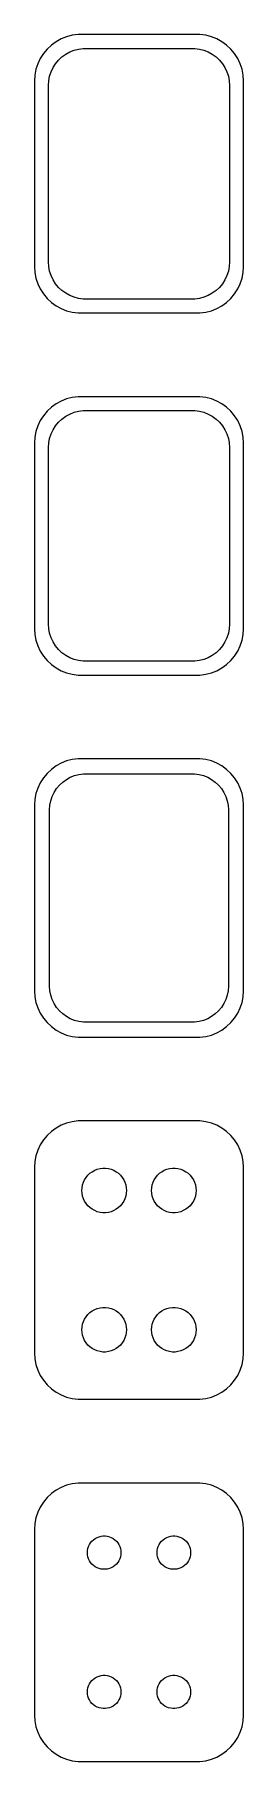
# Model space of a CAD drawing. Header units: metres. Extents: x -11 to 11, y 141 to 327.
import ezdxf

# ---------------------------------------------------------------- set-up
doc = ezdxf.new("R2010")
doc.units = ezdxf.units.M

msp = doc.modelspace()

# ---------------------------------------------------------------- linework, layer by layer
for p, q in [((-9.43712, 325.853), (-9.89484, 325.423)), ((-8.92912, 326.222), (-9.43712, 325.853)), ((-8.37889, 326.524), (-8.92912, 326.222)), ((-7.79507, 326.755), (-8.37889, 326.524)), ((-7.1869, 326.911), (-7.79507, 326.755)), ((-6.56395, 326.99), (-7.1869, 326.911)), ((6.56395, 326.99), (-6.56395, 326.99)), ((-6.49951, 325.429), (-6.00116, 325.492)), ((-6.00116, 325.492), (6.00116, 325.492)), ((6.00116, 325.492), (6.49951, 325.429)), ((7.1869, 326.911), (6.56395, 326.99)), ((7.79507, 326.755), (7.1869, 326.911)), ((8.37889, 326.524), (7.79507, 326.755)), ((8.92912, 326.222), (8.37889, 326.524)), ((9.43712, 325.853), (8.92912, 326.222)), ((9.89484, 325.423), (9.43712, 325.853)), ((-10.8989, 323.841), (-11.0929, 323.243)), ((-10.6315, 324.409), (-10.8989, 323.841)), ((-10.2951, 324.939), (-10.6315, 324.409)), ((-9.89484, 325.423), (-10.2951, 324.939)), ((-9.25522, 323.427), (-8.98605, 323.851)), ((-8.98605, 323.851), (-8.66586, 324.238)), ((-8.66586, 324.238), (-8.29968, 324.582)), ((-8.29968, 324.582), (-7.8933, 324.877)), ((-7.8933, 324.877), (-7.45311, 325.119)), ((-7.45311, 325.119), (-6.98605, 325.304)), ((-6.98605, 325.304), (-6.49951, 325.429)), ((6.49951, 325.429), (6.98605, 325.304)), ((6.98605, 325.304), (7.45311, 325.119)), ((7.45311, 325.119), (7.8933, 324.877)), ((7.8933, 324.877), (8.29968, 324.582)), ((8.29968, 324.582), (8.66586, 324.238)), ((8.66586, 324.238), (8.98605, 323.851)), ((8.98605, 323.851), (9.25522, 323.427)), ((10.2951, 324.939), (9.89484, 325.423)), ((10.6315, 324.409), (10.2951, 324.939)), ((10.8989, 323.841), (10.6315, 324.409)), ((11.0929, 323.243), (10.8989, 323.841)), ((-11.2106, 322.627), (-11.25, 322)), ((-11.25, 322), (-11.25, 302)), ((-11.0929, 323.243), (-11.2106, 322.627)), ((-9.75, 321.5), (-9.71844, 322.001)), ((-9.71844, 322.001), (-9.62433, 322.495)), ((-9.62433, 322.495), (-9.4691, 322.972)), ((-9.4691, 322.972), (-9.25522, 323.427)), ((9.25522, 323.427), (9.4691, 322.972)), ((9.4691, 322.972), (9.62433, 322.495)), ((9.62433, 322.495), (9.71844, 322.001)), ((9.71844, 322.001), (9.75, 321.5)), ((11.2106, 322.627), (11.0929, 323.243)), ((11.25, 322), (11.2106, 322.627)), ((11.25, 302), (11.25, 322)), ((-9.75, 302.5), (-9.75, 321.5)), ((9.75, 321.5), (9.75, 302.5)), ((-11.25, 302), (-11.2106, 301.373)), ((-11.2106, 301.373), (-11.0929, 300.757)), ((-9.71844, 301.999), (-9.75, 302.5)), ((-9.62433, 301.505), (-9.71844, 301.999)), ((-9.4691, 301.028), (-9.62433, 301.505)), ((9.62433, 301.505), (9.4691, 301.028)), ((9.71844, 301.999), (9.62433, 301.505)), ((9.75, 302.5), (9.71844, 301.999)), ((11.0929, 300.757), (11.2106, 301.373)), ((11.2106, 301.373), (11.25, 302)), ((-11.0929, 300.757), (-10.8989, 300.159)), ((-10.8989, 300.159), (-10.6315, 299.591)), ((-10.6315, 299.591), (-10.2951, 299.061)), ((-9.25522, 300.573), (-9.4691, 301.028)), ((-8.98605, 300.149), (-9.25522, 300.573)), ((-8.66586, 299.762), (-8.98605, 300.149)), ((-8.29968, 299.418), (-8.66586, 299.762)), ((8.66586, 299.762), (8.29968, 299.418)), ((8.98605, 300.149), (8.66586, 299.762)), ((9.25522, 300.573), (8.98605, 300.149)), ((9.4691, 301.028), (9.25522, 300.573)), ((10.2951, 299.061), (10.6315, 299.591)), ((10.6315, 299.591), (10.8989, 300.159)), ((10.8989, 300.159), (11.0929, 300.757)), ((-10.2951, 299.061), (-9.89484, 298.577)), ((-9.89484, 298.577), (-9.43712, 298.147)), ((-9.43712, 298.147), (-8.92912, 297.778)), ((-8.92912, 297.778), (-8.37889, 297.476)), ((-7.8933, 299.123), (-8.29968, 299.418)), ((-7.45311, 298.881), (-7.8933, 299.123)), ((-6.98605, 298.696), (-7.45311, 298.881)), ((-6.49951, 298.571), (-6.98605, 298.696)), ((-6.00116, 298.508), (-6.49951, 298.571)), ((6.00116, 298.508), (-6.00116, 298.508)), ((6.49951, 298.571), (6.00116, 298.508)), ((6.98605, 298.696), (6.49951, 298.571)), ((7.45311, 298.881), (6.98605, 298.696)), ((7.8933, 299.123), (7.45311, 298.881)), ((8.29968, 299.418), (7.8933, 299.123)), ((8.37889, 297.476), (8.92912, 297.778)), ((8.92912, 297.778), (9.43712, 298.147)), ((9.43712, 298.147), (9.89484, 298.577)), ((9.89484, 298.577), (10.2951, 299.061)), ((-8.37889, 297.476), (-7.79507, 297.245)), ((-7.79507, 297.245), (-7.1869, 297.089)), ((-7.1869, 297.089), (-6.56395, 297.01)), ((-6.56395, 297.01), (6.56395, 297.01)), ((6.56395, 297.01), (7.1869, 297.089)), ((7.1869, 297.089), (7.79507, 297.245)), ((7.79507, 297.245), (8.37889, 297.476)), ((-9.89484, 286.423), (-10.2951, 285.939)), ((-9.43712, 286.853), (-9.89484, 286.423)), ((-8.92912, 287.222), (-9.43712, 286.853)), ((-8.37889, 287.524), (-8.92912, 287.222)), ((-7.79507, 287.755), (-8.37889, 287.524)), ((-7.1869, 287.911), (-7.79507, 287.755)), ((-6.56395, 287.99), (-7.1869, 287.911)), ((-6.98605, 286.304), (-6.49951, 286.429)), ((6.56395, 287.99), (-6.56395, 287.99)), ((-6.49951, 286.429), (-6.00116, 286.492)), ((-6.00116, 286.492), (6.00116, 286.492)), ((6.00116, 286.492), (6.49951, 286.429)), ((6.49951, 286.429), (6.98605, 286.304)), ((7.1869, 287.911), (6.56395, 287.99)), ((7.79507, 287.755), (7.1869, 287.911)), ((8.37889, 287.524), (7.79507, 287.755)), ((8.92912, 287.222), (8.37889, 287.524)), ((9.43712, 286.853), (8.92912, 287.222)), ((9.89484, 286.423), (9.43712, 286.853)), ((10.2951, 285.939), (9.89484, 286.423)), ((-10.8989, 284.841), (-11.0929, 284.243)), ((-10.6315, 285.409), (-10.8989, 284.841)), ((-10.2951, 285.939), (-10.6315, 285.409)), ((-9.25522, 284.427), (-8.98605, 284.851)), ((-8.98605, 284.851), (-8.66586, 285.238)), ((-8.66586, 285.238), (-8.29968, 285.582)), ((-8.29968, 285.582), (-7.8933, 285.877)), ((-7.8933, 285.877), (-7.45311, 286.119)), ((-7.45311, 286.119), (-6.98605, 286.304)), ((6.98605, 286.304), (7.45311, 286.119)), ((7.45311, 286.119), (7.8933, 285.877)), ((7.8933, 285.877), (8.29968, 285.582)), ((8.29968, 285.582), (8.66586, 285.238)), ((8.66586, 285.238), (8.98605, 284.851)), ((8.98605, 284.851), (9.25522, 284.427)), ((10.6315, 285.409), (10.2951, 285.939)), ((10.8989, 284.841), (10.6315, 285.409)), ((11.0929, 284.243), (10.8989, 284.841)), ((-11.2106, 283.627), (-11.25, 283)), ((-11.25, 283), (-11.25, 263)), ((-11.0929, 284.243), (-11.2106, 283.627)), ((-9.75, 282.5), (-9.71844, 283.001)), ((-9.71844, 283.001), (-9.62433, 283.495)), ((-9.62433, 283.495), (-9.4691, 283.972)), ((-9.4691, 283.972), (-9.25522, 284.427)), ((9.25522, 284.427), (9.4691, 283.972)), ((9.4691, 283.972), (9.62433, 283.495)), ((9.62433, 283.495), (9.71844, 283.001)), ((9.71844, 283.001), (9.75, 282.5)), ((11.2106, 283.627), (11.0929, 284.243)), ((11.25, 283), (11.2106, 283.627)), ((11.25, 263), (11.25, 283)), ((-9.75, 263.5), (-9.75, 282.5)), ((9.75, 282.5), (9.75, 263.5)), ((-11.25, 263), (-11.2106, 262.373)), ((-11.2106, 262.373), (-11.0929, 261.757)), ((-9.71844, 262.999), (-9.75, 263.5)), ((-9.62433, 262.505), (-9.71844, 262.999)), ((-9.4691, 262.028), (-9.62433, 262.505)), ((9.62433, 262.505), (9.4691, 262.028)), ((9.71844, 262.999), (9.62433, 262.505)), ((9.75, 263.5), (9.71844, 262.999)), ((11.0929, 261.757), (11.2106, 262.373)), ((11.2106, 262.373), (11.25, 263)), ((-11.0929, 261.757), (-10.8989, 261.159)), ((-10.8989, 261.159), (-10.6315, 260.591)), ((-10.6315, 260.591), (-10.2951, 260.061)), ((-9.25522, 261.573), (-9.4691, 262.028)), ((-8.98605, 261.149), (-9.25522, 261.573)), ((-8.66586, 260.762), (-8.98605, 261.149)), ((-8.29968, 260.418), (-8.66586, 260.762)), ((-7.8933, 260.123), (-8.29968, 260.418)), ((8.29968, 260.418), (7.8933, 260.123)), ((8.66586, 260.762), (8.29968, 260.418)), ((8.98605, 261.149), (8.66586, 260.762)), ((9.25522, 261.573), (8.98605, 261.149)), ((9.4691, 262.028), (9.25522, 261.573)), ((10.2951, 260.061), (10.6315, 260.591)), ((10.6315, 260.591), (10.8989, 261.159)), ((10.8989, 261.159), (11.0929, 261.757)), ((-10.2951, 260.061), (-9.89484, 259.577)), ((-9.89484, 259.577), (-9.43712, 259.147)), ((-9.43712, 259.147), (-8.92912, 258.778)), ((-8.92912, 258.778), (-8.37889, 258.476)), ((-7.45311, 259.881), (-7.8933, 260.123)), ((-6.98605, 259.696), (-7.45311, 259.881)), ((-6.49951, 259.571), (-6.98605, 259.696)), ((-6.00116, 259.508), (-6.49951, 259.571)), ((6.00116, 259.508), (-6.00116, 259.508)), ((6.49951, 259.571), (6.00116, 259.508)), ((6.98605, 259.696), (6.49951, 259.571)), ((7.45311, 259.881), (6.98605, 259.696)), ((7.8933, 260.123), (7.45311, 259.881)), ((8.37889, 258.476), (8.92912, 258.778)), ((8.92912, 258.778), (9.43712, 259.147)), ((9.43712, 259.147), (9.89484, 259.577)), ((9.89484, 259.577), (10.2951, 260.061)), ((-8.37889, 258.476), (-7.79507, 258.245)), ((-7.79507, 258.245), (-7.1869, 258.089)), ((-7.1869, 258.089), (-6.56395, 258.01)), ((-6.56395, 258.01), (6.56395, 258.01)), ((6.56395, 258.01), (7.1869, 258.089)), ((7.1869, 258.089), (7.79507, 258.245)), ((7.79507, 258.245), (8.37889, 258.476)), ((-9.89484, 247.423), (-10.2951, 246.939)), ((-9.43712, 247.853), (-9.89484, 247.423)), ((-8.92912, 248.222), (-9.43712, 247.853)), ((-8.37889, 248.524), (-8.92912, 248.222)), ((-7.79507, 248.755), (-8.37889, 248.524)), ((-7.1869, 248.911), (-7.79507, 248.755)), ((-6.56395, 248.99), (-7.1869, 248.911)), ((6.56395, 248.99), (-6.56395, 248.99)), ((-6.47565, 247.304), (-5.99316, 247.365)), ((-5.99316, 247.365), (5.99316, 247.365)), ((5.99316, 247.365), (6.47565, 247.304)), ((7.1869, 248.911), (6.56395, 248.99)), ((7.79507, 248.755), (7.1869, 248.911)), ((8.37889, 248.524), (7.79507, 248.755)), ((8.92912, 248.222), (8.37889, 248.524)), ((9.43712, 247.853), (8.92912, 248.222)), ((9.89484, 247.423), (9.43712, 247.853)), ((10.2951, 246.939), (9.89484, 247.423)), ((-10.8989, 245.841), (-11.0929, 245.243)), ((-10.6315, 246.409), (-10.8989, 245.841)), ((-10.2951, 246.939), (-10.6315, 246.409)), ((-9.1436, 245.366), (-8.88301, 245.776)), ((-8.88301, 245.776), (-8.57301, 246.151)), ((-8.57301, 246.151), (-8.21851, 246.484)), ((-8.21851, 246.484), (-7.82506, 246.77)), ((-7.82506, 246.77), (-7.39888, 247.004)), ((-7.39888, 247.004), (-6.9467, 247.183)), ((-6.9467, 247.183), (-6.47565, 247.304)), ((6.47565, 247.304), (6.9467, 247.183)), ((6.9467, 247.183), (7.39888, 247.004)), ((7.39888, 247.004), (7.82506, 246.77)), ((7.82506, 246.77), (8.21851, 246.484)), ((8.21851, 246.484), (8.57301, 246.151)), ((8.57301, 246.151), (8.88301, 245.776)), ((8.88301, 245.776), (9.1436, 245.366)), ((10.6315, 246.409), (10.2951, 246.939)), ((10.8989, 245.841), (10.6315, 246.409)), ((11.0929, 245.243), (10.8989, 245.841)), ((-11.2106, 244.627), (-11.25, 244)), ((-11.25, 244), (-11.25, 224)), ((-11.0929, 245.243), (-11.2106, 244.627)), ((-9.62262, 243.5), (-9.59209, 243.985)), ((-9.59209, 243.985), (-9.50096, 244.463)), ((-9.50096, 244.463), (-9.35068, 244.926)), ((-9.35068, 244.926), (-9.1436, 245.366)), ((9.1436, 245.366), (9.35068, 244.926)), ((9.35068, 244.926), (9.50096, 244.463)), ((9.50096, 244.463), (9.59209, 243.985)), ((9.59209, 243.985), (9.62262, 243.5)), ((11.2106, 244.627), (11.0929, 245.243)), ((11.25, 244), (11.2106, 244.627)), ((11.25, 224), (11.25, 244)), ((-9.62262, 224.5), (-9.62262, 243.5)), ((9.62262, 243.5), (9.62262, 224.5)), ((-11.25, 224), (-11.2106, 223.373)), ((-11.2106, 223.373), (-11.0929, 222.757)), ((-9.59209, 224.015), (-9.62262, 224.5)), ((-9.50096, 223.537), (-9.59209, 224.015)), ((-9.35068, 223.074), (-9.50096, 223.537)), ((9.50096, 223.537), (9.35068, 223.074)), ((9.59209, 224.015), (9.50096, 223.537)), ((9.62262, 224.5), (9.59209, 224.015)), ((11.0929, 222.757), (11.2106, 223.373)), ((11.2106, 223.373), (11.25, 224)), ((-11.0929, 222.757), (-10.8989, 222.159)), ((-10.8989, 222.159), (-10.6315, 221.591)), ((-10.6315, 221.591), (-10.2951, 221.061)), ((-9.1436, 222.634), (-9.35068, 223.074)), ((-8.88301, 222.224), (-9.1436, 222.634)), ((-8.57301, 221.849), (-8.88301, 222.224)), ((-8.21851, 221.516), (-8.57301, 221.849)), ((-7.82506, 221.23), (-8.21851, 221.516)), ((8.21851, 221.516), (7.82506, 221.23)), ((8.57301, 221.849), (8.21851, 221.516)), ((8.88301, 222.224), (8.57301, 221.849)), ((9.1436, 222.634), (8.88301, 222.224)), ((9.35068, 223.074), (9.1436, 222.634)), ((10.2951, 221.061), (10.6315, 221.591)), ((10.6315, 221.591), (10.8989, 222.159)), ((10.8989, 222.159), (11.0929, 222.757)), ((-10.2951, 221.061), (-9.89484, 220.577)), ((-9.89484, 220.577), (-9.43712, 220.147)), ((-9.43712, 220.147), (-8.92912, 219.778)), ((-8.92912, 219.778), (-8.37889, 219.476)), ((-8.37889, 219.476), (-7.79507, 219.245)), ((-7.39888, 220.996), (-7.82506, 221.23)), ((-6.9467, 220.817), (-7.39888, 220.996)), ((-6.47565, 220.696), (-6.9467, 220.817)), ((-5.99316, 220.635), (-6.47565, 220.696)), ((5.99316, 220.635), (-5.99316, 220.635)), ((6.47565, 220.696), (5.99316, 220.635)), ((6.9467, 220.817), (6.47565, 220.696)), ((7.39888, 220.996), (6.9467, 220.817)), ((7.82506, 221.23), (7.39888, 220.996)), ((7.79507, 219.245), (8.37889, 219.476)), ((8.37889, 219.476), (8.92912, 219.778)), ((8.92912, 219.778), (9.43712, 220.147)), ((9.43712, 220.147), (9.89484, 220.577)), ((9.89484, 220.577), (10.2951, 221.061)), ((-7.79507, 219.245), (-7.1869, 219.089)), ((-7.1869, 219.089), (-6.56395, 219.01)), ((-6.56395, 219.01), (6.56395, 219.01)), ((6.56395, 219.01), (7.1869, 219.089)), ((7.1869, 219.089), (7.79507, 219.245)), ((-9.89484, 208.423), (-10.2951, 207.939)), ((-9.43712, 208.853), (-9.89484, 208.423)), ((-8.92912, 209.222), (-9.43712, 208.853)), ((-8.37889, 209.524), (-8.92912, 209.222)), ((-7.79507, 209.755), (-8.37889, 209.524)), ((-7.1869, 209.911), (-7.79507, 209.755)), ((-6.56395, 209.99), (-7.1869, 209.911)), ((6.56395, 209.99), (-6.56395, 209.99)), ((7.1869, 209.911), (6.56395, 209.99)), ((7.79507, 209.755), (7.1869, 209.911)), ((8.37889, 209.524), (7.79507, 209.755)), ((8.92912, 209.222), (8.37889, 209.524)), ((9.43712, 208.853), (8.92912, 209.222)), ((9.89484, 208.423), (9.43712, 208.853)), ((10.2951, 207.939), (9.89484, 208.423)), ((-10.8989, 206.841), (-11.0929, 206.243)), ((-10.6315, 207.409), (-10.8989, 206.841)), ((-10.2951, 207.939), (-10.6315, 207.409)), ((10.6315, 207.409), (10.2951, 207.939)), ((10.8989, 206.841), (10.6315, 207.409)), ((11.0929, 206.243), (10.8989, 206.841)), ((-11.2106, 205.627), (-11.25, 205)), ((-11.25, 205), (-11.25, 185)), ((-11.0929, 206.243), (-11.2106, 205.627)), ((-5.03598, 204.526), (-4.77187, 204.672)), ((-4.77187, 204.672), (-4.49164, 204.783)), ((-4.49164, 204.783), (-4.19971, 204.857)), ((-4.19971, 204.857), (-3.9007, 204.895)), ((-3.9007, 204.895), (-3.59929, 204.895)), ((-3.59929, 204.895), (-3.30028, 204.857)), ((-3.30028, 204.857), (-3.00835, 204.783)), ((-3.00835, 204.783), (-2.72812, 204.672)), ((-2.72812, 204.672), (-2.464, 204.526)), ((2.464, 204.526), (2.72812, 204.672)), ((2.72812, 204.672), (3.00835, 204.783)), ((3.00835, 204.783), (3.30028, 204.857)), ((3.30028, 204.857), (3.59929, 204.895)), ((3.59929, 204.895), (3.9007, 204.895)), ((3.9007, 204.895), (4.19971, 204.857)), ((4.19971, 204.857), (4.49164, 204.783)), ((4.49164, 204.783), (4.77187, 204.672)), ((4.77187, 204.672), (5.03598, 204.526)), ((11.2106, 205.627), (11.0929, 206.243)), ((11.25, 205), (11.2106, 205.627)), ((11.25, 185), (11.25, 205)), ((-6.14999, 202.5), (-6.13107, 202.801)), ((-6.13107, 202.801), (-6.07458, 203.097)), ((-6.07458, 203.097), (-5.98146, 203.383)), ((-5.98146, 203.383), (-5.85313, 203.656)), ((-5.85313, 203.656), (-5.69164, 203.911)), ((-5.69164, 203.911), (-5.49951, 204.143)), ((-5.49951, 204.143), (-5.27982, 204.349)), ((-5.27982, 204.349), (-5.03598, 204.526)), ((-2.464, 204.526), (-2.22017, 204.349)), ((-2.22017, 204.349), (-2.00047, 204.143)), ((-2.00047, 204.143), (-1.80835, 203.911)), ((-1.80835, 203.911), (-1.64685, 203.656)), ((-1.64685, 203.656), (-1.51852, 203.383)), ((-1.51852, 203.383), (-1.4254, 203.097)), ((-1.4254, 203.097), (-1.36891, 202.801)), ((-1.36891, 202.801), (-1.34999, 202.5)), ((1.34999, 202.5), (1.36891, 202.801)), ((1.36891, 202.801), (1.4254, 203.097)), ((1.4254, 203.097), (1.51852, 203.383)), ((1.51852, 203.383), (1.64685, 203.656)), ((1.64685, 203.656), (1.80835, 203.911)), ((1.80835, 203.911), (2.00047, 204.143)), ((2.00047, 204.143), (2.22017, 204.349)), ((2.22017, 204.349), (2.464, 204.526)), ((5.03598, 204.526), (5.27982, 204.349)), ((5.27982, 204.349), (5.49951, 204.143)), ((5.49951, 204.143), (5.69164, 203.911)), ((5.69164, 203.911), (5.85313, 203.656)), ((5.85313, 203.656), (5.98146, 203.383)), ((5.98146, 203.383), (6.07458, 203.097)), ((6.07458, 203.097), (6.13107, 202.801)), ((6.13107, 202.801), (6.14999, 202.5)), ((-6.13107, 202.199), (-6.14999, 202.5)), ((-6.07458, 201.903), (-6.13107, 202.199)), ((-5.98146, 201.617), (-6.07458, 201.903)), ((-5.85313, 201.344), (-5.98146, 201.617)), ((-5.69164, 201.089), (-5.85313, 201.344)), ((-5.49951, 200.857), (-5.69164, 201.089)), ((-1.80835, 201.089), (-2.00047, 200.857)), ((-1.64685, 201.344), (-1.80835, 201.089)), ((-1.51852, 201.617), (-1.64685, 201.344)), ((-1.4254, 201.903), (-1.51852, 201.617)), ((-1.36891, 202.199), (-1.4254, 201.903)), ((-1.34999, 202.5), (-1.36891, 202.199)), ((1.36891, 202.199), (1.34999, 202.5)), ((1.4254, 201.903), (1.36891, 202.199)), ((1.51852, 201.617), (1.4254, 201.903)), ((1.64685, 201.344), (1.51852, 201.617)), ((1.80835, 201.089), (1.64685, 201.344)), ((2.00047, 200.857), (1.80835, 201.089)), ((5.69164, 201.089), (5.49951, 200.857)), ((5.85313, 201.344), (5.69164, 201.089)), ((5.98146, 201.617), (5.85313, 201.344)), ((6.07458, 201.903), (5.98146, 201.617)), ((6.13107, 202.199), (6.07458, 201.903)), ((6.14999, 202.5), (6.13107, 202.199)), ((-5.27982, 200.651), (-5.49951, 200.857)), ((-5.03598, 200.474), (-5.27982, 200.651)), ((-4.77187, 200.328), (-5.03598, 200.474)), ((-4.49164, 200.217), (-4.77187, 200.328)), ((-4.19971, 200.143), (-4.49164, 200.217)), ((-3.9007, 200.105), (-4.19971, 200.143)), ((-3.59929, 200.105), (-3.9007, 200.105)), ((-3.30028, 200.143), (-3.59929, 200.105)), ((-3.00835, 200.217), (-3.30028, 200.143)), ((-2.72812, 200.328), (-3.00835, 200.217)), ((-2.464, 200.474), (-2.72812, 200.328)), ((-2.22017, 200.651), (-2.464, 200.474)), ((-2.00047, 200.857), (-2.22017, 200.651)), ((2.22017, 200.651), (2.00047, 200.857)), ((2.464, 200.474), (2.22017, 200.651)), ((2.72812, 200.328), (2.464, 200.474)), ((3.00835, 200.217), (2.72812, 200.328)), ((3.30028, 200.143), (3.00835, 200.217)), ((3.59929, 200.105), (3.30028, 200.143)), ((3.9007, 200.105), (3.59929, 200.105)), ((4.19971, 200.143), (3.9007, 200.105)), ((4.49164, 200.217), (4.19971, 200.143)), ((4.77187, 200.328), (4.49164, 200.217)), ((5.03598, 200.474), (4.77187, 200.328)), ((5.27982, 200.651), (5.03598, 200.474)), ((5.49951, 200.857), (5.27982, 200.651)), ((-4.77187, 189.672), (-4.49164, 189.783)), ((-4.49164, 189.783), (-4.19971, 189.857)), ((-4.19971, 189.857), (-3.9007, 189.895)), ((-3.9007, 189.895), (-3.59929, 189.895)), ((-3.59929, 189.895), (-3.30028, 189.857)), ((-3.30028, 189.857), (-3.00835, 189.783)), ((-3.00835, 189.783), (-2.72812, 189.672)), ((2.72812, 189.672), (3.00835, 189.783)), ((3.00835, 189.783), (3.30028, 189.857)), ((3.30028, 189.857), (3.59929, 189.895)), ((3.59929, 189.895), (3.9007, 189.895)), ((3.9007, 189.895), (4.19971, 189.857)), ((4.19971, 189.857), (4.49164, 189.783)), ((4.49164, 189.783), (4.77187, 189.672)), ((-6.13107, 187.801), (-6.07458, 188.097)), ((-6.07458, 188.097), (-5.98146, 188.383)), ((-5.98146, 188.383), (-5.85313, 188.656)), ((-5.85313, 188.656), (-5.69164, 188.911)), ((-5.69164, 188.911), (-5.49951, 189.143)), ((-5.49951, 189.143), (-5.27982, 189.349)), ((-5.27982, 189.349), (-5.03598, 189.526)), ((-5.03598, 189.526), (-4.77187, 189.672)), ((-2.72812, 189.672), (-2.464, 189.526)), ((-2.464, 189.526), (-2.22017, 189.349)), ((-2.22017, 189.349), (-2.00047, 189.143)), ((-2.00047, 189.143), (-1.80835, 188.911)), ((-1.80835, 188.911), (-1.64685, 188.656)), ((-1.64685, 188.656), (-1.51852, 188.383)), ((-1.51852, 188.383), (-1.4254, 188.097)), ((-1.4254, 188.097), (-1.36891, 187.801)), ((1.36891, 187.801), (1.4254, 188.097)), ((1.4254, 188.097), (1.51852, 188.383)), ((1.51852, 188.383), (1.64685, 188.656)), ((1.64685, 188.656), (1.80835, 188.911)), ((1.80835, 188.911), (2.00047, 189.143)), ((2.00047, 189.143), (2.22017, 189.349)), ((2.22017, 189.349), (2.464, 189.526)), ((2.464, 189.526), (2.72812, 189.672)), ((4.77187, 189.672), (5.03598, 189.526)), ((5.03598, 189.526), (5.27982, 189.349)), ((5.27982, 189.349), (5.49951, 189.143)), ((5.49951, 189.143), (5.69164, 188.911)), ((5.69164, 188.911), (5.85313, 188.656)), ((5.85313, 188.656), (5.98146, 188.383)), ((5.98146, 188.383), (6.07458, 188.097)), ((6.07458, 188.097), (6.13107, 187.801)), ((-6.14999, 187.5), (-6.13107, 187.801)), ((-6.13107, 187.199), (-6.14999, 187.5)), ((-6.07458, 186.903), (-6.13107, 187.199)), ((-5.98146, 186.617), (-6.07458, 186.903)), ((-5.85313, 186.344), (-5.98146, 186.617)), ((-5.69164, 186.089), (-5.85313, 186.344)), ((-5.49951, 185.857), (-5.69164, 186.089)), ((-1.80835, 186.089), (-2.00047, 185.857)), ((-1.64685, 186.344), (-1.80835, 186.089)), ((-1.51852, 186.617), (-1.64685, 186.344)), ((-1.4254, 186.903), (-1.51852, 186.617)), ((-1.36891, 187.199), (-1.4254, 186.903)), ((-1.36891, 187.801), (-1.34999, 187.5)), ((-1.34999, 187.5), (-1.36891, 187.199)), ((1.34999, 187.5), (1.36891, 187.801)), ((1.36891, 187.199), (1.34999, 187.5)), ((1.4254, 186.903), (1.36891, 187.199)), ((1.51852, 186.617), (1.4254, 186.903)), ((1.64685, 186.344), (1.51852, 186.617)), ((1.80835, 186.089), (1.64685, 186.344)), ((2.00047, 185.857), (1.80835, 186.089)), ((5.69164, 186.089), (5.49951, 185.857)), ((5.85313, 186.344), (5.69164, 186.089)), ((5.98146, 186.617), (5.85313, 186.344)), ((6.07458, 186.903), (5.98146, 186.617)), ((6.13107, 187.199), (6.07458, 186.903)), ((6.13107, 187.801), (6.14999, 187.5)), ((6.14999, 187.5), (6.13107, 187.199)), ((-11.25, 185), (-11.2106, 184.373)), ((-11.2106, 184.373), (-11.0929, 183.757)), ((-5.27982, 185.651), (-5.49951, 185.857)), ((-5.03598, 185.474), (-5.27982, 185.651)), ((-4.77187, 185.328), (-5.03598, 185.474)), ((-4.49164, 185.217), (-4.77187, 185.328)), ((-4.19971, 185.143), (-4.49164, 185.217)), ((-3.9007, 185.105), (-4.19971, 185.143)), ((-3.59929, 185.105), (-3.9007, 185.105)), ((-3.30028, 185.143), (-3.59929, 185.105)), ((-3.00835, 185.217), (-3.30028, 185.143)), ((-2.72812, 185.328), (-3.00835, 185.217)), ((-2.464, 185.474), (-2.72812, 185.328)), ((-2.22017, 185.651), (-2.464, 185.474)), ((-2.00047, 185.857), (-2.22017, 185.651)), ((2.22017, 185.651), (2.00047, 185.857)), ((2.464, 185.474), (2.22017, 185.651)), ((2.72812, 185.328), (2.464, 185.474)), ((3.00835, 185.217), (2.72812, 185.328)), ((3.30028, 185.143), (3.00835, 185.217)), ((3.59929, 185.105), (3.30028, 185.143)), ((3.9007, 185.105), (3.59929, 185.105)), ((4.19971, 185.143), (3.9007, 185.105)), ((4.49164, 185.217), (4.19971, 185.143)), ((4.77187, 185.328), (4.49164, 185.217)), ((5.03598, 185.474), (4.77187, 185.328)), ((5.27982, 185.651), (5.03598, 185.474)), ((5.49951, 185.857), (5.27982, 185.651)), ((11.0929, 183.757), (11.2106, 184.373)), ((11.2106, 184.373), (11.25, 185)), ((-11.0929, 183.757), (-10.8989, 183.159)), ((-10.8989, 183.159), (-10.6315, 182.591)), ((-10.6315, 182.591), (-10.2951, 182.061)), ((10.2951, 182.061), (10.6315, 182.591)), ((10.6315, 182.591), (10.8989, 183.159)), ((10.8989, 183.159), (11.0929, 183.757)), ((-10.2951, 182.061), (-9.89484, 181.577)), ((-9.89484, 181.577), (-9.43712, 181.147)), ((-9.43712, 181.147), (-8.92912, 180.778)), ((-8.92912, 180.778), (-8.37889, 180.476)), ((-8.37889, 180.476), (-7.79507, 180.245)), ((7.79507, 180.245), (8.37889, 180.476)), ((8.37889, 180.476), (8.92912, 180.778)), ((8.92912, 180.778), (9.43712, 181.147)), ((9.43712, 181.147), (9.89484, 181.577)), ((9.89484, 181.577), (10.2951, 182.061)), ((-7.79507, 180.245), (-7.1869, 180.089)), ((-7.1869, 180.089), (-6.56395, 180.01)), ((-6.56395, 180.01), (6.56395, 180.01)), ((6.56395, 180.01), (7.1869, 180.089)), ((7.1869, 180.089), (7.79507, 180.245)), ((-9.89484, 169.423), (-10.2951, 168.939)), ((-9.43712, 169.853), (-9.89484, 169.423)), ((-8.92912, 170.222), (-9.43712, 169.853)), ((-8.37889, 170.524), (-8.92912, 170.222)), ((-7.79507, 170.755), (-8.37889, 170.524)), ((-7.1869, 170.911), (-7.79507, 170.755)), ((-6.56395, 170.99), (-7.1869, 170.911)), ((6.56395, 170.99), (-6.56395, 170.99)), ((7.1869, 170.911), (6.56395, 170.99)), ((7.79507, 170.755), (7.1869, 170.911)), ((8.37889, 170.524), (7.79507, 170.755)), ((8.92912, 170.222), (8.37889, 170.524)), ((9.43712, 169.853), (8.92912, 170.222)), ((9.89484, 169.423), (9.43712, 169.853)), ((10.2951, 168.939), (9.89484, 169.423)), ((-10.8989, 167.841), (-11.0929, 167.243)), ((-10.6315, 168.409), (-10.8989, 167.841)), ((-10.2951, 168.939), (-10.6315, 168.409)), ((10.6315, 168.409), (10.2951, 168.939)), ((10.8989, 167.841), (10.6315, 168.409)), ((11.0929, 167.243), (10.8989, 167.841)), ((-11.2106, 166.627), (-11.25, 166)), ((-11.25, 166), (-11.25, 146)), ((-11.0929, 167.243), (-11.2106, 166.627)), ((11.2106, 166.627), (11.0929, 167.243)), ((11.25, 166), (11.2106, 166.627)), ((11.25, 146), (11.25, 166)), ((-5.54999, 163.5), (-5.5358, 163.726)), ((-5.5358, 163.726), (-5.49344, 163.948)), ((-5.49344, 163.948), (-5.42358, 164.163)), ((-5.42358, 164.163), (-5.32735, 164.367)), ((-5.32735, 164.367), (-5.20622, 164.558)), ((-5.20622, 164.558), (-5.06213, 164.732)), ((-5.06213, 164.732), (-4.89735, 164.887)), ((-4.89735, 164.887), (-4.71448, 165.02)), ((-4.71448, 165.02), (-4.51639, 165.129)), ((-4.51639, 165.129), (-4.30623, 165.212)), ((-4.30623, 165.212), (-4.08728, 165.268)), ((-4.08728, 165.268), (-3.86302, 165.296)), ((-3.86302, 165.296), (-3.63696, 165.296)), ((-3.63696, 165.296), (-3.4127, 165.268)), ((-3.4127, 165.268), (-3.19376, 165.212)), ((-3.19376, 165.212), (-2.9836, 165.129)), ((-2.9836, 165.129), (-2.78551, 165.02)), ((-2.78551, 165.02), (-2.60263, 164.887)), ((-2.60263, 164.887), (-2.43785, 164.732)), ((-2.43785, 164.732), (-2.29376, 164.558)), ((-2.29376, 164.558), (-2.17264, 164.367)), ((-2.17264, 164.367), (-2.0764, 164.163)), ((-2.0764, 164.163), (-2.00655, 163.948)), ((-2.00655, 163.948), (-1.96419, 163.726)), ((-1.96419, 163.726), (-1.95, 163.5)), ((1.95, 163.5), (1.96419, 163.726)), ((1.96419, 163.726), (2.00655, 163.948)), ((2.00655, 163.948), (2.0764, 164.163)), ((2.0764, 164.163), (2.17264, 164.367)), ((2.17264, 164.367), (2.29376, 164.558)), ((2.29376, 164.558), (2.43785, 164.732)), ((2.43785, 164.732), (2.60263, 164.887)), ((2.60263, 164.887), (2.78551, 165.02)), ((2.78551, 165.02), (2.9836, 165.129)), ((2.9836, 165.129), (3.19376, 165.212)), ((3.19376, 165.212), (3.4127, 165.268)), ((3.4127, 165.268), (3.63696, 165.296)), ((3.63696, 165.296), (3.86302, 165.296)), ((3.86302, 165.296), (4.08728, 165.268)), ((4.08728, 165.268), (4.30623, 165.212)), ((4.30623, 165.212), (4.51639, 165.129)), ((4.51639, 165.129), (4.71448, 165.02)), ((4.71448, 165.02), (4.89735, 164.887)), ((4.89735, 164.887), (5.06213, 164.732)), ((5.06213, 164.732), (5.20622, 164.558)), ((5.20622, 164.558), (5.32735, 164.367)), ((5.32735, 164.367), (5.42358, 164.163)), ((5.42358, 164.163), (5.49344, 163.948)), ((5.49344, 163.948), (5.5358, 163.726)), ((5.5358, 163.726), (5.54999, 163.5)), ((-5.5358, 163.274), (-5.54999, 163.5)), ((-5.49344, 163.052), (-5.5358, 163.274)), ((-5.42358, 162.837), (-5.49344, 163.052)), ((-5.32735, 162.633), (-5.42358, 162.837)), ((-5.20622, 162.442), (-5.32735, 162.633)), ((-5.06213, 162.268), (-5.20622, 162.442)), ((-4.89735, 162.113), (-5.06213, 162.268)), ((-4.71448, 161.98), (-4.89735, 162.113)), ((-4.51639, 161.871), (-4.71448, 161.98)), ((-4.30623, 161.788), (-4.51639, 161.871)), ((-2.9836, 161.871), (-3.19376, 161.788)), ((-2.78551, 161.98), (-2.9836, 161.871)), ((-2.60263, 162.113), (-2.78551, 161.98)), ((-2.43785, 162.268), (-2.60263, 162.113)), ((-2.29376, 162.442), (-2.43785, 162.268)), ((-2.17264, 162.633), (-2.29376, 162.442)), ((-2.0764, 162.837), (-2.17264, 162.633)), ((-2.00655, 163.052), (-2.0764, 162.837)), ((-1.96419, 163.274), (-2.00655, 163.052)), ((-1.95, 163.5), (-1.96419, 163.274)), ((1.96419, 163.274), (1.95, 163.5)), ((2.00655, 163.052), (1.96419, 163.274)), ((2.0764, 162.837), (2.00655, 163.052)), ((2.17264, 162.633), (2.0764, 162.837)), ((2.29376, 162.442), (2.17264, 162.633)), ((2.43785, 162.268), (2.29376, 162.442)), ((2.60263, 162.113), (2.43785, 162.268)), ((2.78551, 161.98), (2.60263, 162.113)), ((2.9836, 161.871), (2.78551, 161.98)), ((3.19376, 161.788), (2.9836, 161.871)), ((4.51639, 161.871), (4.30623, 161.788)), ((4.71448, 161.98), (4.51639, 161.871)), ((4.89735, 162.113), (4.71448, 161.98)), ((5.06213, 162.268), (4.89735, 162.113)), ((5.20622, 162.442), (5.06213, 162.268)), ((5.32735, 162.633), (5.20622, 162.442)), ((5.42358, 162.837), (5.32735, 162.633)), ((5.49344, 163.052), (5.42358, 162.837)), ((5.5358, 163.274), (5.49344, 163.052)), ((5.54999, 163.5), (5.5358, 163.274)), ((-4.08728, 161.732), (-4.30623, 161.788)), ((-3.86302, 161.704), (-4.08728, 161.732)), ((-3.63696, 161.704), (-3.86302, 161.704)), ((-3.4127, 161.732), (-3.63696, 161.704)), ((-3.19376, 161.788), (-3.4127, 161.732)), ((3.4127, 161.732), (3.19376, 161.788)), ((3.63696, 161.704), (3.4127, 161.732)), ((3.86302, 161.704), (3.63696, 161.704)), ((4.08728, 161.732), (3.86302, 161.704)), ((4.30623, 161.788), (4.08728, 161.732)), ((-5.5358, 148.726), (-5.49344, 148.948)), ((-5.49344, 148.948), (-5.42358, 149.163)), ((-5.42358, 149.163), (-5.32735, 149.367)), ((-5.32735, 149.367), (-5.20622, 149.558)), ((-5.20622, 149.558), (-5.06213, 149.732)), ((-5.06213, 149.732), (-4.89735, 149.887)), ((-4.89735, 149.887), (-4.71448, 150.02)), ((-4.71448, 150.02), (-4.51639, 150.129)), ((-4.51639, 150.129), (-4.30623, 150.212)), ((-4.30623, 150.212), (-4.08728, 150.268)), ((-4.08728, 150.268), (-3.86302, 150.296)), ((-3.86302, 150.296), (-3.63696, 150.296)), ((-3.63696, 150.296), (-3.4127, 150.268)), ((-3.4127, 150.268), (-3.19376, 150.212)), ((-3.19376, 150.212), (-2.9836, 150.129)), ((-2.9836, 150.129), (-2.78551, 150.02)), ((-2.78551, 150.02), (-2.60263, 149.887)), ((-2.60263, 149.887), (-2.43785, 149.732)), ((-2.43785, 149.732), (-2.29376, 149.558)), ((-2.29376, 149.558), (-2.17264, 149.367)), ((-2.17264, 149.367), (-2.0764, 149.163)), ((-2.0764, 149.163), (-2.00655, 148.948)), ((-2.00655, 148.948), (-1.96419, 148.726)), ((1.96419, 148.726), (2.00655, 148.948)), ((2.00655, 148.948), (2.0764, 149.163)), ((2.0764, 149.163), (2.17264, 149.367)), ((2.17264, 149.367), (2.29376, 149.558)), ((2.29376, 149.558), (2.43785, 149.732)), ((2.43785, 149.732), (2.60263, 149.887)), ((2.60263, 149.887), (2.78551, 150.02)), ((2.78551, 150.02), (2.9836, 150.129)), ((2.9836, 150.129), (3.19376, 150.212)), ((3.19376, 150.212), (3.4127, 150.268)), ((3.4127, 150.268), (3.63696, 150.296)), ((3.63696, 150.296), (3.86302, 150.296)), ((3.86302, 150.296), (4.08728, 150.268)), ((4.08728, 150.268), (4.30623, 150.212)), ((4.30623, 150.212), (4.51639, 150.129)), ((4.51639, 150.129), (4.71448, 150.02)), ((4.71448, 150.02), (4.89735, 149.887)), ((4.89735, 149.887), (5.06213, 149.732)), ((5.06213, 149.732), (5.20622, 149.558)), ((5.20622, 149.558), (5.32735, 149.367)), ((5.32735, 149.367), (5.42358, 149.163)), ((5.42358, 149.163), (5.49344, 148.948)), ((5.49344, 148.948), (5.5358, 148.726)), ((-5.54999, 148.5), (-5.5358, 148.726)), ((-5.5358, 148.274), (-5.54999, 148.5)), ((-5.49344, 148.052), (-5.5358, 148.274)), ((-5.42358, 147.837), (-5.49344, 148.052)), ((-5.32735, 147.633), (-5.42358, 147.837)), ((-5.20622, 147.442), (-5.32735, 147.633)), ((-5.06213, 147.268), (-5.20622, 147.442)), ((-4.89735, 147.113), (-5.06213, 147.268)), ((-4.71448, 146.98), (-4.89735, 147.113)), ((-4.51639, 146.871), (-4.71448, 146.98)), ((-2.78551, 146.98), (-2.9836, 146.871)), ((-2.60263, 147.113), (-2.78551, 146.98)), ((-2.43785, 147.268), (-2.60263, 147.113)), ((-2.29376, 147.442), (-2.43785, 147.268)), ((-2.17264, 147.633), (-2.29376, 147.442)), ((-2.0764, 147.837), (-2.17264, 147.633)), ((-2.00655, 148.052), (-2.0764, 147.837)), ((-1.96419, 148.274), (-2.00655, 148.052)), ((-1.96419, 148.726), (-1.95, 148.5)), ((-1.95, 148.5), (-1.96419, 148.274)), ((1.95, 148.5), (1.96419, 148.726)), ((1.96419, 148.274), (1.95, 148.5)), ((2.00655, 148.052), (1.96419, 148.274)), ((2.0764, 147.837), (2.00655, 148.052)), ((2.17264, 147.633), (2.0764, 147.837)), ((2.29376, 147.442), (2.17264, 147.633)), ((2.43785, 147.268), (2.29376, 147.442)), ((2.60263, 147.113), (2.43785, 147.268)), ((2.78551, 146.98), (2.60263, 147.113)), ((2.9836, 146.871), (2.78551, 146.98)), ((4.71448, 146.98), (4.51639, 146.871)), ((4.89735, 147.113), (4.71448, 146.98)), ((5.06213, 147.268), (4.89735, 147.113)), ((5.20622, 147.442), (5.06213, 147.268)), ((5.32735, 147.633), (5.20622, 147.442)), ((5.42358, 147.837), (5.32735, 147.633)), ((5.49344, 148.052), (5.42358, 147.837)), ((5.5358, 148.274), (5.49344, 148.052)), ((5.5358, 148.726), (5.54999, 148.5)), ((5.54999, 148.5), (5.5358, 148.274)), ((-11.25, 146), (-11.2106, 145.373)), ((-11.2106, 145.373), (-11.0929, 144.757)), ((-4.30623, 146.788), (-4.51639, 146.871)), ((-4.08728, 146.732), (-4.30623, 146.788)), ((-3.86302, 146.704), (-4.08728, 146.732)), ((-3.63696, 146.704), (-3.86302, 146.704)), ((-3.4127, 146.732), (-3.63696, 146.704)), ((-3.19376, 146.788), (-3.4127, 146.732)), ((-2.9836, 146.871), (-3.19376, 146.788)), ((3.19376, 146.788), (2.9836, 146.871)), ((3.4127, 146.732), (3.19376, 146.788)), ((3.63696, 146.704), (3.4127, 146.732)), ((3.86302, 146.704), (3.63696, 146.704)), ((4.08728, 146.732), (3.86302, 146.704)), ((4.30623, 146.788), (4.08728, 146.732)), ((4.51639, 146.871), (4.30623, 146.788)), ((11.0929, 144.757), (11.2106, 145.373)), ((11.2106, 145.373), (11.25, 146)), ((-11.0929, 144.757), (-10.8989, 144.159)), ((-10.8989, 144.159), (-10.6315, 143.591)), ((-10.6315, 143.591), (-10.2951, 143.061)), ((10.2951, 143.061), (10.6315, 143.591)), ((10.6315, 143.591), (10.8989, 144.159)), ((10.8989, 144.159), (11.0929, 144.757)), ((-10.2951, 143.061), (-9.89484, 142.577)), ((-9.89484, 142.577), (-9.43712, 142.147)), ((-9.43712, 142.147), (-8.92912, 141.778)), ((-8.92912, 141.778), (-8.37889, 141.476)), ((-8.37889, 141.476), (-7.79507, 141.245)), ((7.79507, 141.245), (8.37889, 141.476)), ((8.37889, 141.476), (8.92912, 141.778)), ((8.92912, 141.778), (9.43712, 142.147)), ((9.43712, 142.147), (9.89484, 142.577)), ((9.89484, 142.577), (10.2951, 143.061)), ((-7.79507, 141.245), (-7.1869, 141.089)), ((-7.1869, 141.089), (-6.56395, 141.01)), ((-6.56395, 141.01), (6.56395, 141.01)), ((6.56395, 141.01), (7.1869, 141.089)), ((7.1869, 141.089), (7.79507, 141.245))]:
    msp.add_line(p, q)

doc.saveas('drawing.dxf')
